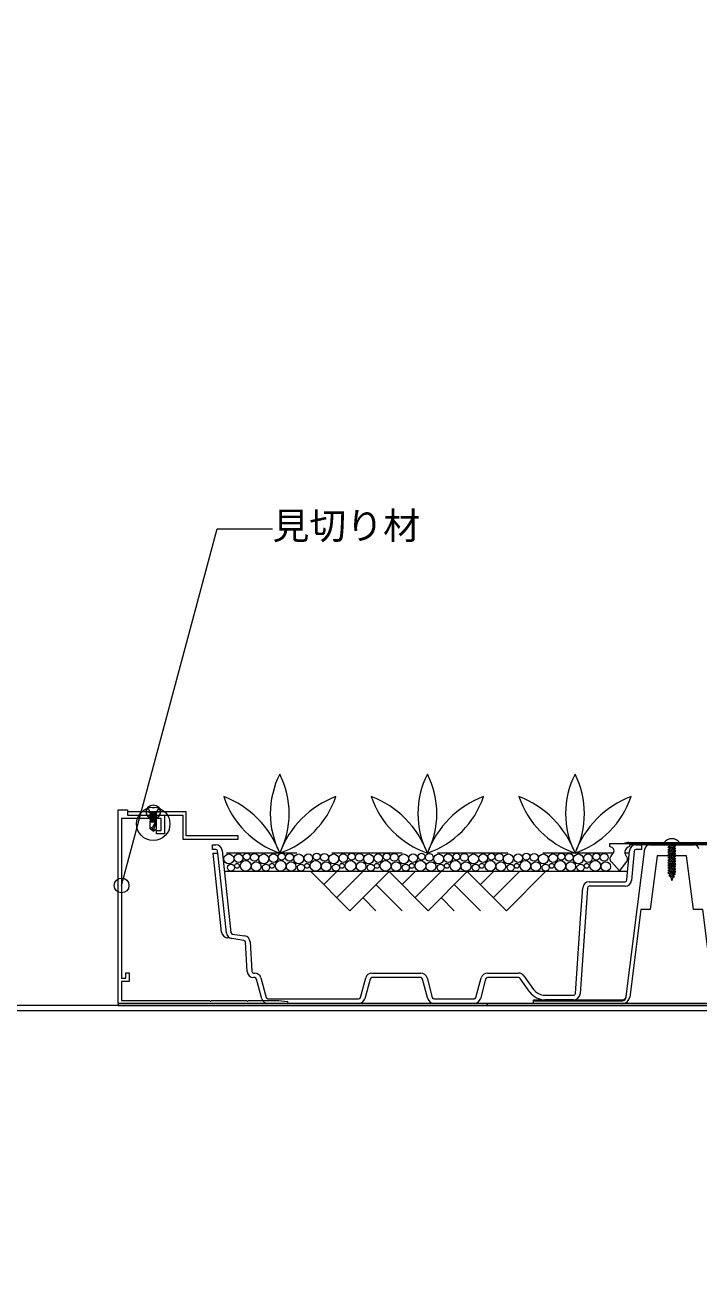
# Model space of a CAD drawing. Units: millimetres, scale not verified. Extents: x -1380 to 1380, y -955 to 955.
# Drawn here: x 13 to 378, y -460 to 224 of the extents above; entities that cross this region are included whole.
import ezdxf
from ezdxf.enums import TextEntityAlignment as Align

# ---------------------------------------------------------------- set-up
doc = ezdxf.new("R2010")
doc.units = ezdxf.units.MM
doc.header["$LTSCALE"] = 3
doc.linetypes.add('USER1', pattern=[19.05, 12.7, -6.35])
for name, color, linetype, lineweight in [('0-2_KUTAI', 3, 'USER1', 18), ('0-3_BOUSUI', 1, 'Continuous', 18), ('0-4_MOJI', 7, 'Continuous', 18), ('0-6_KANAMONO_SCREW', 4, 'Continuous', 18), ('0-7_KANAMONO', 4, 'Continuous', 18), ('0-8_ecom', 7, 'Continuous', 9), ('0-9_GREEN', 7, 'Continuous', 9)]:
    doc.layers.add(name, color=color, linetype=linetype, lineweight=lineweight)
doc.styles.add('ＭＳ ゴシック', font='')
doc.styles.get('ＭＳ ゴシック').set_extended_font_data('MS Gothic')

msp = doc.modelspace()

# ---------------------------------------------------------------- linework, layer by layer
at = {"layer": '0-2_KUTAI', "linetype": 'Continuous'}
msp.add_lwpolyline([(750.006, -310), (-549.994, -310), (-549.994, -10), (-479.994, -10), (-475.994, 10), (-459.994, 10), (-459.994, -10), (-409.994, -10), (-399.994, 0), (-399.994, 180), (-409.944, 190.995), (-740.044, 224.005), (-749.994, 215), (-749.994, -460)], dxfattribs=at)
at = {"layer": '0-3_BOUSUI'}
msp.add_line((750.006, -307), (-549.994, -307), dxfattribs=at)
for points in [[(263.006, -306), (63.006, -306), (63.006, -307), (263.006, -307)], [(463.006, -306), (263.006, -306), (263.006, -307), (463.006, -307)]]:
    msp.add_lwpolyline(points, close=True, dxfattribs=at)
at = {"layer": '0-4_MOJI'}
msp.add_lwpolyline([(64.806, -242.047), (116.57, -48.862), (146.57, -48.862)], dxfattribs=at)
msp.add_circle((64.806, -242.047), 4, dxfattribs=at)
at = {"layer": '0-6_KANAMONO_SCREW'}
for p, q in [((79.006, -202.2), (85.006, -202.2)), ((80.086, -202.6), (83.286, -202.2)), ((80.086, -202.6), (81.65, -202.2)), ((80.486, -203), (80.086, -202.6)), ((80.086, -203.56), (83.526, -202.68)), ((80.086, -203.56), (83.926, -203.08)), ((80.486, -203.96), (80.086, -203.56)), ((80.086, -204.52), (83.526, -203.64)), ((80.086, -204.52), (83.926, -204.04)), ((80.486, -204.92), (80.086, -204.52)), ((80.086, -205.48), (83.526, -204.6)), ((80.086, -205.48), (83.926, -205)), ((80.486, -203), (83.613, -202.2)), ((80.486, -202.2), (80.486, -202.498)), ((80.486, -203), (80.486, -203.458)), ((80.486, -203.96), (83.926, -203.08)), ((80.486, -203.96), (80.486, -204.418)), ((80.486, -204.92), (83.926, -204.04)), ((80.486, -204.92), (80.486, -205.378)), ((80.486, -205.88), (83.926, -205)), ((83.526, -202.222), (83.526, -202.68)), ((83.926, -203.08), (83.526, -202.68)), ((83.526, -203.182), (83.526, -203.64)), ((83.926, -204.04), (83.526, -203.64)), ((83.526, -204.142), (83.526, -204.6)), ((83.926, -205), (83.526, -204.6)), ((83.526, -205.102), (83.526, -205.56)), ((80.486, -205.88), (80.086, -205.48)), ((80.086, -206.44), (83.526, -205.56)), ((80.086, -206.44), (83.926, -205.96)), ((80.486, -206.84), (80.086, -206.44)), ((80.086, -207.4), (83.526, -206.52)), ((80.086, -207.4), (83.926, -206.92)), ((80.486, -207.8), (80.086, -207.4)), ((83.726, -207.8), (80.286, -207.8)), ((80.286, -211.396), (80.286, -207.8)), ((82.006, -212.6), (80.286, -211.396)), ((80.486, -205.88), (80.486, -206.338)), ((80.486, -206.84), (83.926, -205.96)), ((80.486, -206.84), (80.486, -207.298)), ((80.486, -207.8), (83.926, -206.92)), ((82.006, -212.6), (81.498, -210.996)), ((82.006, -212.6), (83.726, -207.8)), ((82.006, -212.6), (83.726, -211.396)), ((83.926, -205.96), (83.526, -205.56)), ((83.526, -206.062), (83.526, -206.52)), ((83.926, -206.92), (83.526, -206.52)), ((83.526, -207.022), (83.526, -207.8)), ((83.726, -211.396), (83.726, -207.8))]:
    msp.add_line(p, q, dxfattribs=at)
msp.add_lwpolyline([(82.606, -199.66), (82.606, -200.06), (81.406, -200.06), (81.406, -199.66)], dxfattribs=at)
for centre, radius in [((81.933, -202.139), 3.8), ((82.079, -202.139), 3.8), ((82.006, -208.677), 9.037), ((82.006, -208.677), 9.037), ((79.006, -201.4), 0.8), ((85.006, -201.4), 0.8)]:
    msp.add_circle(centre, radius, dxfattribs=at)
for centre, radius, start, end in [((81.041, -211.647), 0.796, 54.94761, 161.58289), ((85.761, -211.594), 4.305, 118.2142, 172.01632)]:
    msp.add_arc(centre, radius, start, end, dxfattribs=at)
at = {"layer": '0-7_KANAMONO'}
for p, q in [((339.671, -218.8), (386.34, -218.8)), ((330.167, -226.146), (330.957, -224.754)), ((337.487, -224.754), (338.276, -226.146)), ((360.906, -221.3), (365.106, -222)), ((360.906, -222.7), (365.106, -223.4)), ((360.906, -224.1), (365.106, -224.8)), ((360.906, -225.5), (365.106, -226.2)), ((361.506, -220), (365.106, -220.6)), ((364.406, -221.004), (361.606, -220.304)), ((364.406, -221.596), (361.606, -220.896)), ((364.406, -222.404), (361.606, -221.704)), ((364.406, -222.996), (361.606, -222.296)), ((364.406, -223.804), (361.606, -223.104)), ((364.406, -224.396), (361.606, -223.696)), ((364.406, -225.204), (361.606, -224.504)), ((364.406, -225.796), (361.606, -225.096)), ((364.406, -220.196), (363.623, -220)), ((364.406, -220.196), (364.406, -220)), ((360.906, -226.9), (365.106, -227.6)), ((360.906, -228.3), (365.106, -229)), ((360.906, -229.7), (365.106, -230.4)), ((360.906, -231.1), (365.106, -231.8)), ((360.906, -232.5), (365.106, -233.2)), ((364.406, -226.604), (361.606, -225.904)), ((364.406, -227.196), (361.606, -226.496)), ((364.406, -228.004), (361.606, -227.304)), ((364.406, -228.596), (361.606, -227.896)), ((364.406, -229.404), (361.606, -228.704)), ((364.406, -229.996), (361.606, -229.296)), ((364.406, -230.804), (361.606, -230.104)), ((364.406, -231.396), (361.606, -230.696)), ((364.406, -232.204), (361.606, -231.504)), ((364.406, -232.796), (361.606, -232.096)), ((360.906, -233.9), (365.106, -234.6)), ((360.906, -235.3), (364.947, -235.974)), ((360.906, -235.3), (364.947, -235.974)), ((361.345, -236.773), (364.484, -237.296)), ((361.345, -236.773), (364.484, -237.296)), ((364.406, -233.604), (361.606, -232.904)), ((364.406, -234.196), (361.606, -233.496)), ((364.406, -235.004), (361.606, -234.304)), ((364.343, -235.58), (361.606, -234.896)), ((364.069, -236.364), (361.739, -235.781)), ((363.892, -236.867), (361.95, -236.382)), ((363.632, -237.611), (362.26, -237.268)), ((150.006, -304.4), (154.506, -305))]:
    msp.add_line(p, q, dxfattribs=at)
for points in [[(154.506, -306), (63.006, -306), (63.006, -201), (68.006, -201), (68.006, -204), (81.506, -204), (82.006, -204.3), (82.506, -204), (88.006, -204), (88.006, -214), (83.806, -214), (83.806, -212.2), (86.206, -212.2), (86.206, -205.8), (64.806, -205.8), (64.806, -292.2), (67.106, -292.2), (67.106, -289.4), (68.906, -289.4), (68.906, -294), (64.806, -294), (64.806, -304.4), (112.506, -304.4), (113.006, -304.7), (113.506, -304.4), (132.506, -304.4), (133.006, -304.7), (133.506, -304.4), (150.006, -304.4)], [(330.107, -221.242), (329.399, -220.9), (329.399, -219.4), (396.613, -219.4), (396.613, -220.9), (395.905, -221.242)], [(340.044, -220), (340.044, -220.9), (339.336, -221.242)], [(386.676, -221.242), (385.968, -220.9), (385.968, -220), (340.044, -220)], [(361.079, -220), (361.606, -220.304), (361.606, -220.896), (360.906, -221.3), (361.606, -221.704), (361.606, -222.296), (360.906, -222.7), (361.606, -223.104), (361.606, -223.696), (360.906, -224.1), (361.606, -224.504), (361.606, -225.096), (360.906, -225.5), (361.606, -225.904), (361.606, -226.496), (360.906, -226.9), (361.606, -227.304), (361.606, -227.896), (360.906, -228.3), (361.606, -228.704), (361.606, -229.296), (360.906, -229.7), (361.606, -230.104), (361.606, -230.696), (360.906, -231.1), (361.606, -231.504), (361.606, -232.096), (360.906, -232.5), (361.606, -232.904), (361.606, -233.496), (360.906, -233.9), (361.606, -234.304), (361.606, -234.896), (360.906, -235.3), (361.739, -235.781), (361.95, -236.382), (361.345, -236.773), (362.26, -237.268), (363.006, -239.4), (363.632, -237.611)], [(363.632, -237.611), (364.484, -237.296), (363.892, -236.867), (364.069, -236.364), (364.947, -235.974), (364.343, -235.58), (364.406, -235.4), (364.406, -235.004), (365.106, -234.6), (364.406, -234.196), (364.406, -233.604), (365.106, -233.2), (364.406, -232.796), (364.406, -232.204), (365.106, -231.8), (364.406, -231.396), (364.406, -230.804), (365.106, -230.4), (364.406, -229.996), (364.406, -229.404), (365.106, -229), (364.406, -228.596), (364.406, -228.004), (365.106, -227.6), (364.406, -227.196), (364.406, -226.604), (365.106, -226.2), (364.406, -225.796), (364.406, -225.204), (365.106, -224.8), (364.406, -224.396), (364.406, -223.804), (365.106, -223.4), (364.406, -222.996), (364.406, -222.404), (365.106, -222), (364.406, -221.596), (364.406, -221.004), (365.106, -220.6), (364.406, -220.196)], [(338.198, -229.314), (334.722, -234.2), (330.246, -229.314)]]:
    msp.add_lwpolyline(points, dxfattribs=at)
msp.add_lwpolyline([(128.006, -215.2), (99.806, -215.2), (99.806, -202.2), (68.006, -202.2), (68.006, -204), (98.006, -204), (98.006, -217), (128.006, -217)], close=True, dxfattribs=at)
for centre, radius, start, end in [((339.671, -224.308), 5.508, 90, 116.99147), ((363.006, -221.8), 5.1, 36.03188, 143.96812), ((329.698, -223.2), 2, 309.01589, 78.18299), ((340.738, -224.224), 3.294, 115.18273, 189.26669), ((331.426, -227.7), 2, 129.0159, 233.82139), ((337.017, -227.7), 2, 306.17861, 50.9841), ((154.506, -305.5), 0.5, 270, 90)]:
    msp.add_arc(centre, radius, start, end, dxfattribs=at)
at = {"layer": '0-8_ecom'}
for p, q in [((115.885, -222.5), (114.006, -222.5)), ((119.366, -223.131), (124.066, -267.471)), ((338.688, -239.086), (340.059, -223.199)), ((342.55, -223.414), (341.179, -239.301)), ((345.506, -220), (346.506, -220)), ((339.084, -234.5), (120.571, -234.5)), ((167.318, -234.5), (188.531, -255.713)), ((181.46, -234.5), (174.389, -241.571)), ((195.602, -234.5), (181.46, -248.642)), ((209.744, -234.5), (188.531, -255.713)), ((209.744, -234.5), (230.957, -255.713)), ((223.886, -234.5), (216.815, -241.571)), ((238.028, -234.5), (223.886, -248.642)), ((252.171, -234.5), (230.957, -255.713)), ((252.171, -234.5), (273.384, -255.713)), ((266.313, -234.5), (259.242, -241.571)), ((280.455, -234.5), (266.313, -248.642)), ((294.597, -234.5), (273.384, -255.713)), ((202.673, -241.571), (216.815, -255.713)), ((245.1, -241.571), (259.242, -255.713)), ((317.241, -243.43), (313.234, -300.744)), ((318.239, -240), (337.692, -240)), ((195.602, -248.642), (202.673, -255.713)), ((238.029, -248.642), (245.1, -255.713)), ((124.514, -270.823), (121.957, -270.419)), ((131.109, -271.865), (124.514, -270.823)), ((124.904, -268.353), (131.5, -269.395)), ((132.857, -288.699), (131.952, -272.796)), ((134.448, -272.653), (135.353, -288.557)), ((136.352, -289.5), (136.939, -289.5)), ((136.939, -292), (136.352, -292)), ((140.762, -303.406), (137.905, -292.741)), ((140.319, -292.094), (143.177, -302.759)), ((194.235, -302.759), (197.093, -292.094)), ((199.507, -292.741), (196.65, -303.406)), ((200.473, -289.5), (226.939, -289.5)), ((226.939, -292), (200.473, -292)), ((230.762, -303.406), (227.905, -292.741)), ((230.319, -292.094), (233.177, -302.759)), ((256.835, -302.759), (259.693, -292.094)), ((262.107, -292.741), (259.25, -303.406)), ((263.073, -289.5), (279.989, -289.5)), ((279.989, -292), (263.073, -292)), ((286.017, -299.78), (280.805, -292.422)), ((282.845, -290.977), (288.057, -298.335)), ((144.143, -303.5), (193.269, -303.5)), ((193.269, -306), (144.143, -306)), ((234.143, -303.5), (255.869, -303.5)), ((255.869, -306), (234.143, -306)), ((294.177, -301.5), (309.742, -301.5)), ((309.742, -304), (294.177, -304))]:
    msp.add_line(p, q, dxfattribs=at)
at = {"layer": '0-8_ecom', "color": 3, "linetype": 'USER1', "lineweight": 18}
for p, q in [((331.217, -224.5), (116.997, -224.5)), ((339.947, -224.5), (337.455, -224.5))]:
    msp.add_line(p, q, dxfattribs=at)
at = {"layer": '0-8_ecom', "color": 150, "lineweight": 18}
for p, q in [((338.229, -302.253), (348.428, -222.184)), ((350.908, -220), (375.104, -220)), ((288.006, -304.5), (336.181, -304.5)), ((338.165, -302.753), (338.229, -302.253))]:
    msp.add_line(p, q, dxfattribs=at)
at = {"layer": '0-8_ecom'}
for points in [[(114.006, -222.5), (114.006, -220), (115.885, -220)], [(119.023, -267.331), (114.483, -224.5), (116.997, -224.5)], [(121.58, -267.735), (116.997, -224.5), (116.88, -223.395)], [(343.546, -220), (346.506, -220), (346.506, -222.5), (343.546, -222.5)], [(310.74, -300.57), (313.577, -260), (314.747, -243.256)], [(337.692, -242.5), (329.259, -242.5), (318.239, -242.5)]]:
    msp.add_lwpolyline(points, dxfattribs=at)
at = {"layer": '0-8_ecom', "color": 150, "lineweight": 18}
for points in [[(361.606, -226), (354.998, -226), (351.304, -255), (346.264, -255), (340.212, -302.505)], [(385.799, -302.505), (379.748, -255), (374.708, -255), (371.014, -226), (364.76, -226)], [(336.245, -306), (288.006, -306), (288.006, -304), (336.245, -304)]]:
    msp.add_lwpolyline(points, dxfattribs=at)
at = {"layer": '0-8_ecom'}
for centre, radius in [((122.923, -227.643), 2.658), ((128.147, -227.232), 2.322), ((132.651, -226.392), 1.865), ((136.87, -226.831), 2.127), ((141.866, -227.643), 2.658), ((147.089, -227.232), 2.322), ((151.594, -226.392), 1.865), ((155.813, -226.831), 2.127), ((160.809, -227.643), 2.658), ((166.032, -227.232), 2.322), ((170.537, -226.392), 1.865), ((174.756, -226.831), 2.127), ((179.752, -227.643), 2.658), ((184.975, -227.232), 2.322), ((189.48, -226.392), 1.865), ((193.699, -226.831), 2.127), ((198.694, -227.643), 2.658), ((203.918, -227.232), 2.322), ((208.422, -226.392), 1.865), ((212.641, -226.831), 2.127), ((217.637, -227.643), 2.658), ((222.86, -227.232), 2.322), ((227.365, -226.392), 1.865), ((231.584, -226.831), 2.127), ((236.58, -227.643), 2.658), ((241.803, -227.232), 2.322), ((246.308, -226.392), 1.865), ((250.527, -226.831), 2.127), ((255.523, -227.643), 2.658), ((260.746, -227.232), 2.322), ((265.251, -226.392), 1.865), ((269.47, -226.831), 2.127), ((274.465, -227.643), 2.658), ((279.689, -227.232), 2.322), ((284.193, -226.392), 1.865), ((288.413, -226.831), 2.127), ((293.408, -227.643), 2.658), ((298.631, -227.232), 2.322), ((303.136, -226.392), 1.865), ((307.355, -226.831), 2.127), ((312.351, -227.643), 2.658), ((317.574, -227.232), 2.322), ((322.079, -226.392), 1.865), ((326.298, -226.831), 2.127), ((124.096, -232.375), 1.925), ((127.387, -231.432), 1.311), ((132.05, -231.414), 2.903), ((137.786, -231.774), 2.579), ((143.039, -232.375), 1.925), ((146.329, -231.432), 1.311), ((150.993, -231.414), 2.903), ((156.729, -231.774), 2.579), ((161.981, -232.375), 1.925), ((165.272, -231.432), 1.311), ((169.936, -231.414), 2.903), ((175.672, -231.774), 2.579), ((180.924, -232.375), 1.925), ((184.215, -231.432), 1.311), ((188.878, -231.414), 2.903), ((194.614, -231.774), 2.579), ((199.867, -232.375), 1.925), ((203.158, -231.432), 1.311), ((207.821, -231.414), 2.903), ((213.557, -231.774), 2.579), ((218.81, -232.375), 1.925), ((222.1, -231.432), 1.311), ((226.764, -231.414), 2.903), ((232.5, -231.774), 2.579), ((237.752, -232.375), 1.925), ((241.043, -231.432), 1.311), ((245.707, -231.414), 2.903), ((251.443, -231.774), 2.579), ((256.695, -232.375), 1.925), ((259.986, -231.432), 1.311), ((264.649, -231.414), 2.903), ((270.385, -231.774), 2.579), ((275.638, -232.375), 1.925), ((278.929, -231.432), 1.311), ((283.592, -231.414), 2.903), ((289.328, -231.774), 2.579), ((294.581, -232.375), 1.925), ((297.871, -231.432), 1.311), ((302.535, -231.414), 2.903), ((308.271, -231.774), 2.579), ((313.523, -232.375), 1.925), ((316.814, -231.432), 1.311), ((321.478, -231.414), 2.903), ((327.214, -231.774), 2.579)]:
    msp.add_circle(centre, radius, dxfattribs=at)
for centre, radius, start, end in [((115.885, -223.5), 3.5, 6.05076, 90), ((115.885, -223.5), 1, 6.05058, 90), ((343.546, -223.5), 3.5, 90, 175.06815), ((343.546, -223.5), 1, 90, 175.06819), ((337.692, -239), 1, 270, 355.06815), ((337.692, -239), 3.5, 270, 355.06819), ((318.239, -243.5), 3.5, 90, 175.99999), ((318.239, -243.5), 1, 90, 176), ((122.504, -266.962), 3.5, 186.05076, 261.02313), ((125.06, -267.366), 3.5, 186.05076, 261.02313), ((125.06, -267.366), 1, 186.05076, 261.02311), ((130.953, -272.852), 1, 3.25935, 81.02313), ((130.953, -272.852), 3.5, 3.25935, 81.02311), ((136.352, -288.5), 3.5, 183.25935, 270), ((136.352, -288.5), 1, 183.25935, 270), ((136.939, -293), 3.5, 15.00004, 90), ((136.939, -293), 1, 14.99997, 90), ((200.473, -293), 3.5, 90, 164.99996), ((200.473, -293), 1, 90, 165.00003), ((226.939, -293), 3.5, 15.00004, 90), ((226.939, -293), 1, 14.99997, 90), ((263.073, -293), 3.5, 90, 164.99996), ((263.073, -293), 1, 90, 165.00003), ((279.989, -293), 3.5, 35.31126, 90), ((279.989, -293), 1, 35.31121, 90), ((294.177, -294), 10, 215.31121, 270), ((294.177, -294), 7.5, 215.31126, 270), ((309.742, -300.5), 1, 270, 356.00001), ((309.742, -300.5), 3.5, 270, 356), ((144.143, -302.5), 3.5, 194.99997, 270), ((144.143, -302.5), 1, 195.00004, 270), ((193.269, -302.5), 1, 270, 344.99996), ((193.269, -302.5), 3.5, 270, 345.00003), ((234.143, -302.5), 3.5, 194.99997, 270), ((234.143, -302.5), 1, 195.00004, 270), ((255.869, -302.5), 1, 270, 344.99996), ((255.869, -302.5), 3.5, 270, 345.00003)]:
    msp.add_arc(centre, radius, start, end, dxfattribs=at)
at = {"layer": '0-8_ecom', "color": 150, "lineweight": 18}
for centre, radius, start, end in [((350.908, -222.5), 2.5, 90, 172.7407), ((375.104, -222.5), 2.5, 7.2593, 90), ((336.181, -302.5), 2, 270, 352.7407), ((336.245, -302), 2, 270, 352.7407), ((336.245, -302), 4, 270, 352.7407)]:
    msp.add_arc(centre, radius, start, end, dxfattribs=at)
at = {"layer": '0-9_GREEN'}
for centre, radius, start, end in [((192.744, -203.107), 47.326, 153.12829, 206.87401), ((108.314, -203.107), 47.326, 333.12599, 26.87171), ((272.744, -203.107), 47.326, 153.12829, 206.87401), ((188.314, -203.107), 47.326, 333.12599, 26.87171), ((352.744, -203.107), 47.326, 153.12829, 206.87401), ((268.314, -203.107), 47.326, 333.12599, 26.87171), ((101.834, -242.476), 51.907, 20.26163, 69.3585), ((166.277, -178.459), 48.659, 198.50209, 251.11695), ((134.781, -178.459), 48.659, 288.88305, 341.49791), ((199.224, -242.476), 51.907, 110.6415, 159.73837), ((181.834, -242.476), 51.907, 20.26163, 69.3585), ((246.277, -178.459), 48.659, 198.50209, 251.11695), ((279.224, -242.476), 51.907, 110.6415, 159.73837), ((214.781, -178.459), 48.659, 288.88305, 341.49791), ((261.834, -242.476), 51.907, 20.26163, 69.3585), ((326.277, -178.459), 48.659, 198.50209, 251.11695), ((359.224, -242.476), 51.907, 110.6415, 159.73837), ((294.781, -178.459), 48.659, 288.88305, 341.49791)]:
    msp.add_arc(centre, radius, start, end, dxfattribs=at)

# ---------------------------------------------------------------- texts
at = {"layer": '0-4_MOJI', "style": 'ＭＳ ゴシック'}
msp.add_text('見切り材', height=14.66, dxfattribs=at).set_placement((146.57, -58.862), align=Align.BOTTOM_LEFT)

doc.saveas('drawing.dxf')
